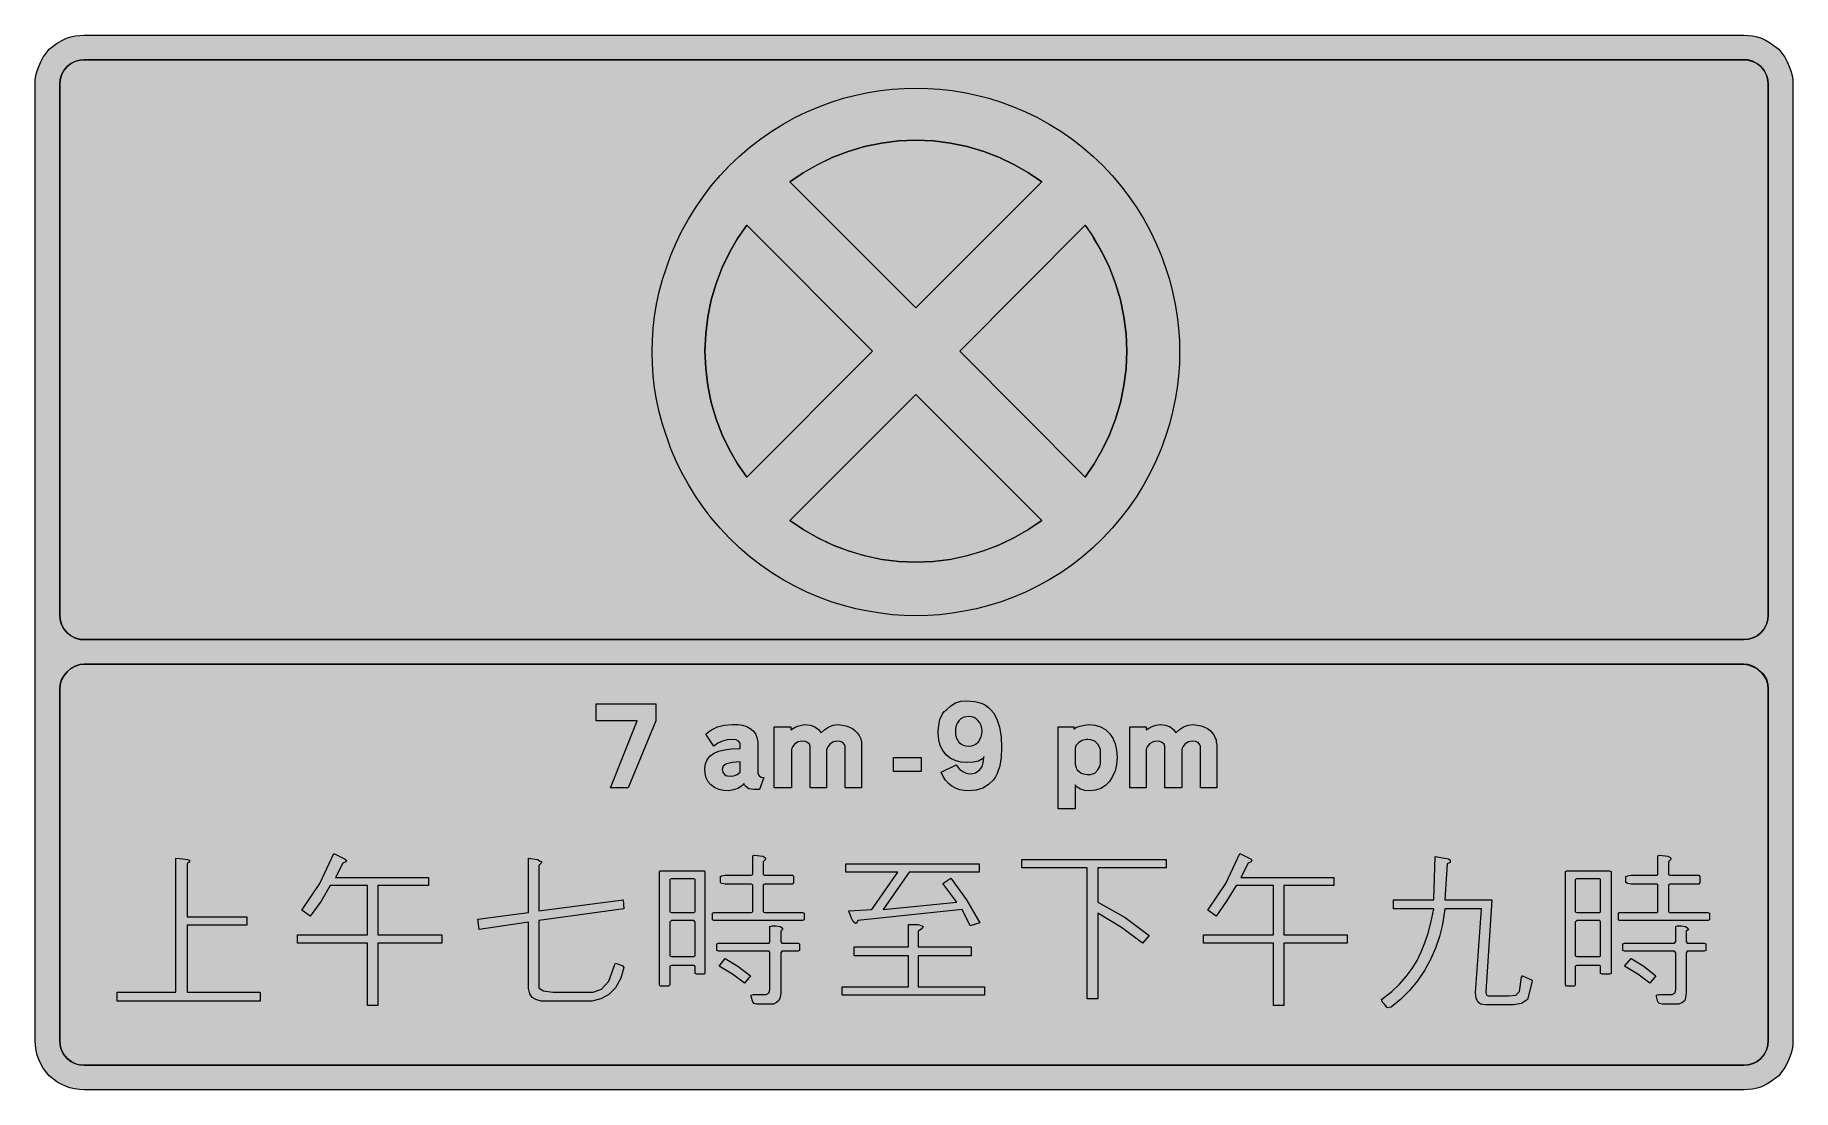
# Model space of a CAD drawing. Header units: metres. Extents: x 72 to 497, y 9 to 263.
import ezdxf

# ---------------------------------------------------------------- set-up
doc = ezdxf.new("R2010")
doc.units = ezdxf.units.M
for name, color, linetype, true_color in [('FILL_BLACK_000000', 7, 'Continuous', 0x000000), ('FILL_PINK_E1E1E1', 7, 'Continuous', 0xe1e1e1), ('FILL_WHITE_FFFFFF', 7, 'Continuous', 0xffffff), ('FILL_YELLOW_FFFF00', 7, 'Continuous', 0xffff00), ('STROKE_BLACK_000000', 7, 'Continuous', 0x000000)]:
    doc.layers.add(name, color=color, linetype=linetype, true_color=true_color)

msp = doc.modelspace()

# ---------------------------------------------------------------- hatches: boundary and pattern name
at = {"layer": 'FILL_BLACK_000000', "true_color": 0x000000}
h = msp.add_hatch(color=7, dxfattribs=at)
h.dxf.hatch_style = 1
h.paths.add_polyline_path([(488.34, 262.96), (489.42, 262.62), (490.57, 262.05), (491.62, 261.41), (493.56, 259.92), (495.02, 257.99), (495.61, 256.93), (496.08, 255.78), (496.52, 254.7), (496.8, 253.62), (496.94, 252.54), (496.98, 251.46), (496.98, 20.52), (496.94, 19.44), (496.8, 18.36), (496.52, 17.28), (496.08, 16.2), (495.61, 15.05), (495.02, 14), (493.56, 12.06), (491.62, 10.58), (490.57, 9.93), (489.42, 9.36), (488.34, 9.02), (487.26, 8.8), (485.1, 8.64), (84.24, 8.64), (83.04, 8.7), (81.88, 8.87), (80.76, 9.15), (79.67, 9.54), (78.63, 10.03), (77.63, 10.61), (75.78, 12.06), (74.33, 13.91), (73.75, 14.91), (73.26, 15.95), (72.87, 17.04), (72.59, 18.16), (72.42, 19.32), (72.36, 20.52), (72.36, 251.46), (72.4, 252.54), (72.54, 253.62), (72.82, 254.7), (73.26, 255.78), (73.73, 256.93), (74.32, 257.99), (75.78, 259.92), (77.71, 261.41), (78.77, 262.05), (79.92, 262.62), (81, 262.96), (82.08, 263.18), (84.24, 263.34), (485.1, 263.34), (487.26, 263.18), (488.34, 262.96)])
h.paths.add_polyline_path([(82.03, 257), (81, 256.49), (80.1, 255.78), (79.29, 254.78), (78.73, 253.69), (78.4, 252.57), (78.3, 251.46), (78.3, 123.3), (78.4, 122.19), (78.73, 121.07), (79.29, 119.98), (80.1, 118.98), (81.02, 118.28), (82.08, 117.72), (83.16, 117.4), (84.24, 117.36), (485.1, 117.36), (486.28, 117.46), (487.37, 117.76), (488.37, 118.27), (489.24, 118.98), (490.05, 119.96), (490.61, 121.01), (490.94, 122.12), (491.04, 123.3), (491.04, 251.46), (490.94, 252.57), (490.61, 253.69), (490.05, 254.78), (489.24, 255.78), (488.32, 256.48), (487.26, 257.04), (486.18, 257.36), (485.1, 257.4), (84.24, 257.4), (83.14, 257.3), (82.03, 257)], flags=16)
h.paths.add_polyline_path([(83.14, 111.32), (82.03, 110.99), (81, 110.43), (80.1, 109.62), (79.29, 108.64), (78.73, 107.62), (78.4, 106.56), (78.3, 105.48), (78.3, 20.52), (78.4, 19.34), (78.73, 18.22), (79.29, 17.18), (80.1, 16.2), (80.97, 15.49), (81.97, 14.99), (83.06, 14.68), (84.24, 14.58), (485.1, 14.58), (486.28, 14.68), (487.37, 14.99), (488.37, 15.49), (489.24, 16.2), (490.05, 17.18), (490.61, 18.22), (490.94, 19.34), (491.04, 20.52), (491.04, 105.48), (490.94, 106.56), (490.61, 107.62), (490.05, 108.64), (489.24, 109.62), (488.34, 110.43), (487.3, 110.99), (486.2, 111.32), (485.1, 111.42), (84.24, 111.42), (83.14, 111.32)], flags=16)
h = msp.add_hatch(color=7, dxfattribs=at)
h.dxf.hatch_style = 1
h.paths.add_polyline_path([(347.15, 172.35), (346.39, 169.38), (345.46, 166.41), (344.34, 163.44), (343.11, 160.5), (341.72, 157.61), (340.17, 154.79), (338.47, 152.03), (336.62, 149.35), (334.65, 146.76), (332.53, 144.25), (330.3, 141.84), (327.89, 139.55), (325.38, 137.39), (322.79, 135.38), (320.11, 133.52), (317.35, 131.8), (314.53, 130.25), (311.64, 128.85), (308.7, 127.62), (305.73, 126.5), (302.76, 125.57), (299.79, 124.81), (296.82, 124.2), (293.85, 123.73), (290.9, 123.39), (287.99, 123.19), (285.12, 123.12), (282.28, 123.19), (279.43, 123.39), (276.54, 123.73), (273.6, 124.2), (270.63, 124.81), (267.66, 125.57), (264.69, 126.5), (261.72, 127.62), (258.78, 128.85), (255.89, 130.25), (253.07, 131.8), (250.31, 133.52), (247.63, 135.38), (245.04, 137.39), (242.53, 139.55), (240.12, 141.84), (237.83, 144.25), (235.7, 146.76), (233.71, 149.35), (231.86, 152.03), (230.16, 154.79), (228.6, 157.61), (227.18, 160.5), (225.9, 163.44), (223.92, 169.38), (223.12, 172.35), (222.48, 175.32), (222.01, 178.18), (221.67, 181.08), (221.47, 183.98), (221.4, 186.84), (221.47, 189.68), (221.67, 192.53), (222.01, 195.42), (222.48, 198.36), (223.12, 201.33), (223.92, 204.3), (225.9, 210.24), (227.18, 213.18), (228.6, 216.07), (230.16, 218.89), (231.86, 221.65), (233.71, 224.33), (235.7, 226.92), (237.83, 229.43), (240.12, 231.84), (242.53, 234.13), (245.04, 236.29), (247.63, 238.3), (250.31, 240.17), (253.07, 241.88), (255.89, 243.43), (258.78, 244.83), (261.72, 246.06), (264.69, 247.18), (267.66, 248.11), (270.63, 248.87), (273.6, 249.48), (276.54, 249.95), (279.43, 250.29), (282.28, 250.49), (285.12, 250.56), (287.99, 250.49), (290.9, 250.29), (293.85, 249.95), (296.82, 249.48), (299.79, 248.87), (302.76, 248.11), (305.73, 247.18), (308.7, 246.06), (311.64, 244.83), (314.53, 243.43), (317.35, 241.88), (320.11, 240.17), (322.79, 238.3), (325.38, 236.29), (327.89, 234.13), (330.3, 231.84), (332.53, 229.43), (334.65, 226.92), (336.62, 224.33), (338.47, 221.65), (340.17, 218.89), (341.72, 216.07), (343.11, 213.18), (344.34, 210.24), (345.46, 207.27), (346.39, 204.3), (347.15, 201.33), (347.76, 198.36), (348.23, 195.42), (348.57, 192.53), (348.77, 189.68), (348.84, 186.84), (348.77, 183.98), (348.57, 181.08), (348.23, 178.18), (347.76, 175.32), (347.15, 172.35)])
h.paths.add_polyline_path([(269.1, 138.69), (273, 137.56), (276.98, 136.74), (281.02, 136.25), (285.12, 136.08), (289.22, 136.25), (293.27, 136.74), (297.24, 137.56), (301.14, 138.69), (304.93, 140.12), (308.61, 141.85), (312.15, 143.87), (315.54, 146.16), (285.12, 176.58), (254.7, 146.16), (258.09, 143.87), (261.63, 141.85), (265.31, 140.12), (269.1, 138.69)], flags=16)
h.paths.add_polyline_path([(330.14, 163.22), (331.88, 166.83), (333.36, 170.64), (334.54, 174.62), (335.39, 178.7), (335.89, 182.84), (336.06, 187.02), (335.89, 191.2), (335.39, 195.35), (334.54, 199.42), (333.36, 203.4), (331.88, 207.23), (330.12, 210.78), (329.2, 212.56), (328.14, 214.2), (327.76, 215.01), (327.24, 215.82), (326.9, 216.2), (326.7, 216.72), (326.45, 216.83), (326.34, 217.08), (326.16, 217.26), (325.98, 217.44), (295.74, 187.02), (325.98, 156.6), (328.17, 159.81), (330.14, 163.22)], flags=16)
h.paths.add_polyline_path([(242.07, 214.23), (240.1, 210.83), (238.36, 207.21), (236.88, 203.4), (235.7, 199.42), (234.86, 195.35), (234.35, 191.2), (234.18, 187.02), (234.35, 182.84), (234.86, 178.7), (235.7, 174.62), (236.88, 170.64), (238.36, 166.83), (240.1, 163.22), (242.07, 159.81), (244.26, 156.6), (274.68, 187.02), (244.26, 217.44), (242.07, 214.23)], flags=16)
h.paths.add_polyline_path([(312.33, 230.07), (308.93, 232.04), (305.31, 233.78), (301.5, 235.26), (297.55, 236.44), (293.51, 237.29), (289.38, 237.79), (285.12, 237.96), (280.94, 237.79), (276.8, 237.29), (272.72, 236.44), (268.74, 235.26), (264.93, 233.78), (261.32, 232.04), (257.91, 230.07), (254.7, 227.88), (285.12, 197.46), (315.54, 227.88), (312.33, 230.07)], flags=16)
h = msp.add_hatch(color=7, dxfattribs=at)
h.dxf.hatch_style = 1
h.paths.add_polyline_path([(290.63, 96.66), (290.88, 98.1), (291.56, 99.41), (291.99, 99.97), (292.5, 100.44), (293.54, 101.39), (294.73, 102.06), (296.02, 102.47), (297.36, 102.6), (299.39, 102.43), (300.3, 102.21), (301.14, 101.9), (301.92, 101.5), (302.63, 101.01), (303.27, 100.41), (303.84, 99.72), (304.68, 98.17), (305.3, 96.23), (305.69, 93.92), (305.82, 91.26), (305.71, 88.94), (305.37, 86.85), (304.76, 85.03), (304.34, 84.24), (303.84, 83.52), (302.66, 82.34), (301.28, 81.5), (299.69, 80.99), (297.9, 80.82), (296.78, 80.9), (295.72, 81.12), (294.73, 81.48), (293.83, 81.99), (293.02, 82.63), (292.31, 83.4), (291.71, 84.3), (291.24, 85.32), (294.84, 87.12), (295.58, 86.18), (295.98, 85.8), (296.46, 85.5), (297.27, 85.1), (298.08, 84.96), (298.85, 85.03), (299.54, 85.23), (300.13, 85.57), (300.6, 86.04), (301.03, 86.6), (301.32, 87.3), (301.48, 88.13), (301.5, 89.1), (301.43, 88.83), (301.21, 88.56), (300.24, 88.02), (299.03, 87.77), (297.54, 87.66), (296, 87.78), (294.62, 88.15), (293.42, 88.74), (292.41, 89.55), (291.6, 90.56), (291.01, 91.76), (290.64, 93.14), (290.52, 94.68), (290.52, 95.22), (290.63, 96.66)])
h.paths.add_polyline_path([(294.89, 93.75), (295.16, 93.13), (295.54, 92.61), (296, 92.19), (296.56, 91.88), (297.19, 91.69), (297.9, 91.62), (298.54, 91.69), (299.14, 91.89), (299.7, 92.23), (300.24, 92.7), (300.89, 93.89), (301.08, 94.55), (301.14, 95.22), (301.07, 95.94), (300.89, 96.62), (300.59, 97.23), (300.2, 97.76), (299.72, 98.2), (299.17, 98.54), (298.56, 98.75), (297.9, 98.82), (297.19, 98.75), (296.56, 98.54), (296, 98.2), (295.54, 97.76), (295.16, 97.23), (294.89, 96.62), (294.72, 95.94), (294.66, 95.22), (294.72, 94.45), (294.89, 93.75)], flags=16)
h = msp.add_hatch(color=7, dxfattribs=at)
h.dxf.hatch_style = 1
h.paths.add_polyline_path([(207.9, 97.74), (207.9, 101.88), (222.3, 101.88), (222.3, 97.74), (215.64, 81.54), (211.32, 81.54), (217.8, 97.74), (207.9, 97.74)])
h = msp.add_hatch(color=7, dxfattribs=at)
h.dxf.hatch_style = 1
h.paths.add_polyline_path([(242.64, 92.34), (242.28, 92.88), (241.7, 93.13), (240.84, 93.24), (239.55, 93.14), (238.39, 92.84), (237.32, 92.33), (236.34, 91.62), (234.36, 94.5), (235.04, 95.11), (235.73, 95.6), (237.24, 96.3), (238.84, 96.7), (240.84, 96.84), (242.12, 96.83), (243.26, 96.67), (244.26, 96.37), (245.12, 95.92), (245.81, 95.32), (246.36, 94.59), (246.74, 93.71), (246.96, 92.7), (246.96, 85.14), (247.07, 84.71), (247.32, 84.42), (247.73, 84.17), (248.4, 84.06), (247.32, 81.18), (245.93, 81.14), (244.8, 81.36), (244.04, 81.92), (243.74, 82.25), (243.54, 82.62), (243.34, 82.29), (243.03, 81.98), (242.15, 81.45), (241.06, 81.05), (239.94, 80.82), (238.66, 80.92), (237.51, 81.2), (236.5, 81.66), (235.62, 82.26), (234.94, 83.03), (234.5, 83.97), (234.25, 85.04), (234.18, 86.22), (234.31, 87.36), (234.69, 88.35), (235.34, 89.18), (236.25, 89.87), (237.43, 90.4), (238.89, 90.78), (240.62, 91), (242.64, 91.08), (242.64, 91.62), (242.64, 92.34)])
h.paths.add_polyline_path([(239.4, 87.35), (238.93, 87.08), (238.59, 86.78), (238.39, 86.43), (238.32, 86.04), (238.46, 85.34), (238.86, 84.78), (239.19, 84.57), (239.63, 84.47), (240.66, 84.42), (241.36, 84.53), (241.92, 84.78), (242.64, 85.32), (242.64, 87.84), (240.75, 87.71), (239.4, 87.35)], flags=16)
h = msp.add_hatch(color=7, dxfattribs=at)
h.dxf.hatch_style = 1
h.paths.add_polyline_path([(255.85, 92.21), (255.28, 91.51), (255.12, 91.12), (255.06, 90.72), (255.06, 81.54), (250.92, 81.54), (250.92, 96.3), (254.88, 96.3), (254.88, 95.58), (255.69, 96.1), (256.5, 96.48), (257.47, 96.73), (258.3, 96.84), (259.65, 96.71), (260.75, 96.32), (261.62, 95.7), (262.26, 94.86), (263.11, 95.7), (264.06, 96.32), (265.15, 96.71), (266.4, 96.84), (268.26, 96.53), (269.06, 96.25), (269.78, 95.87), (270.41, 95.4), (270.96, 94.84), (271.42, 94.18), (271.8, 93.42), (271.82, 93.15), (271.98, 92.88), (271.98, 92.77), (271.98, 92.7), (271.98, 92.59), (271.98, 92.52), (271.98, 92.16), (271.98, 81.54), (268.02, 81.54), (268.02, 91.62), (267.89, 92), (267.48, 92.52), (266.83, 92.77), (266.04, 92.88), (265.22, 92.69), (264.44, 92.21), (263.84, 91.51), (263.52, 90.72), (263.52, 81.54), (259.56, 81.54), (259.56, 91.62), (259.4, 92.12), (258.98, 92.52), (258.35, 92.78), (257.58, 92.88), (256.65, 92.69), (255.85, 92.21)])
h = msp.add_hatch(color=7, dxfattribs=at)
h.dxf.hatch_style = 1
h.paths.add_polyline_path([(333.24, 85.68), (332.66, 84.3), (331.87, 83.11), (330.91, 82.15), (329.77, 81.43), (328.48, 80.98), (327.06, 80.82), (325.94, 80.94), (324.88, 81.27), (324.05, 81.73), (323.78, 81.99), (323.64, 82.26), (323.64, 76.5), (319.5, 76.5), (319.5, 96.3), (323.28, 96.3), (323.28, 95.76), (323.73, 96.12), (324.72, 96.48), (325.87, 96.73), (326.88, 96.84), (328.4, 96.7), (329.74, 96.3), (330.9, 95.62), (331.92, 94.68), (332.73, 93.58), (333.29, 92.21), (333.62, 90.63), (333.72, 88.92), (333.6, 87.23), (333.24, 85.68)])
h.paths.add_polyline_path([(323.82, 86.4), (324.1, 85.93), (324.54, 85.5), (325, 85.16), (325.53, 84.94), (326.52, 84.78), (327.28, 84.82), (328.32, 85.14), (329.08, 85.88), (329.58, 86.76), (329.58, 86.94), (329.76, 87.3), (329.76, 90.72), (329.58, 91.26), (329.08, 92.14), (328.32, 92.88), (327.37, 93.19), (326.7, 93.24), (326.34, 93.24), (325.31, 92.98), (324.45, 92.5), (323.86, 91.85), (323.7, 91.48), (323.64, 91.08), (323.64, 87.3), (323.82, 86.4)], flags=16)
h = msp.add_hatch(color=7, dxfattribs=at)
h.dxf.hatch_style = 1
h.paths.add_polyline_path([(341.6, 92.21), (340.98, 91.51), (340.8, 91.12), (340.74, 90.72), (340.74, 81.54), (336.78, 81.54), (336.78, 96.3), (340.74, 96.3), (340.74, 95.58), (341.55, 96.1), (342.36, 96.48), (343.19, 96.73), (344.16, 96.84), (345.43, 96.71), (346.52, 96.32), (347.37, 95.7), (347.94, 94.86), (348.81, 95.7), (349.81, 96.32), (350.9, 96.71), (352.08, 96.84), (353.11, 96.73), (354.04, 96.53), (354.86, 96.25), (355.59, 95.87), (356.21, 95.4), (356.74, 94.84), (357.16, 94.18), (357.48, 93.42), (357.64, 93.15), (357.66, 92.88), (357.66, 92.77), (357.66, 92.7), (357.66, 92.59), (357.66, 92.52), (357.84, 92.16), (357.84, 81.54), (353.88, 81.54), (353.88, 91.62), (353.7, 91.98), (353.34, 92.52), (352.69, 92.77), (351.9, 92.88), (350.97, 92.69), (350.17, 92.21), (349.6, 91.51), (349.44, 91.12), (349.38, 90.72), (349.38, 81.54), (345.24, 81.54), (345.24, 91.62), (345.08, 92.12), (344.66, 92.52), (344.03, 92.78), (343.26, 92.88), (342.41, 92.69), (341.6, 92.21)])
h = msp.add_hatch(color=7, dxfattribs=at)
h.dxf.hatch_style = 1
h.paths.add_polyline_path([(286.38, 88.92), (286.38, 85.5), (279.72, 85.5), (279.72, 88.92), (286.38, 88.92)])
h = msp.add_hatch(color=7, dxfattribs=at)
h.dxf.hatch_style = 1
h.paths.add_polyline_path([(92.16, 32.22), (106.38, 32.22), (106.38, 64.62), (108, 64.44), (109.08, 64.26), (109.62, 64.08), (109.62, 63.72), (109.08, 63.18), (109.08, 50.4), (123.48, 50.4), (123.48, 48.42), (109.08, 48.42), (109.08, 32.22), (126.72, 32.22), (126.72, 30.06), (92.16, 30.06), (92.16, 32.22)])
h = msp.add_hatch(color=7, dxfattribs=at)
h.dxf.hatch_style = 1
h.paths.add_polyline_path([(155.16, 28.98), (152.64, 28.98), (152.64, 44.1), (135.72, 44.1), (135.72, 46.08), (152.64, 46.08), (152.64, 57.96), (143.64, 57.96), (141.48, 54.18), (138.78, 50.58), (136.8, 52.02), (141.12, 58.5), (144.54, 65.7), (145.98, 64.98), (147.06, 64.44), (147.6, 64.08), (147.42, 63.72), (146.7, 63.36), (144.9, 59.94), (167.4, 59.94), (167.4, 57.96), (155.16, 57.96), (155.16, 46.08), (170.64, 46.08), (170.64, 44.1), (155.16, 44.1), (155.16, 28.98)])
h = msp.add_hatch(color=7, dxfattribs=at)
h.dxf.hatch_style = 1
h.paths.add_polyline_path([(194.04, 33.3), (195.12, 32.58), (197.46, 32.22), (207.18, 32.22), (209.16, 32.94), (210.96, 34.92), (212.4, 38.88), (212.58, 39.24), (214.2, 38.7), (214.56, 38.16), (213.84, 35.64), (212.58, 33.3), (210.96, 31.68), (208.98, 30.6), (206.82, 30.06), (194.58, 30.06), (193.32, 30.42), (192.42, 30.96), (191.88, 31.86), (191.52, 33.12), (191.52, 49.14), (179.64, 47.34), (179.28, 49.86), (191.52, 51.48), (191.52, 64.62), (193.68, 64.26), (194.4, 63.9), (194.76, 63.72), (194.58, 63.36), (194.04, 62.82), (194.04, 51.84), (214.38, 54.54), (214.56, 52.38), (194.04, 49.5), (194.04, 33.3)])
h = msp.add_hatch(color=7, dxfattribs=at)
h.dxf.hatch_style = 1
h.paths.add_polyline_path([(257.76, 51.48), (258.12, 51.3), (258.12, 49.68), (257.76, 49.5), (236.34, 49.5), (235.98, 49.68), (235.98, 51.3), (236.34, 51.48), (245.34, 51.48), (245.7, 51.66), (245.7, 58.14), (245.34, 58.32), (239.04, 58.32), (238.14, 58.5), (237.96, 58.68), (237.96, 60.12), (238.14, 60.3), (239.04, 60.48), (245.34, 60.48), (245.7, 60.66), (245.7, 65.16), (246.06, 65.34), (248.12, 65.05), (248.56, 64.86), (248.8, 64.59), (248.71, 64.22), (248.22, 63.72), (248.22, 60.66), (248.58, 60.48), (255.42, 60.48), (255.6, 60.12), (255.6, 58.68), (255.42, 58.32), (248.58, 58.32), (248.22, 58.14), (248.22, 51.66), (248.58, 51.48), (257.76, 51.48)])
h = msp.add_hatch(color=7, dxfattribs=at)
h.dxf.hatch_style = 1
h.paths.add_polyline_path([(329.04, 30.6), (326.52, 30.6), (326.52, 62.28), (310.68, 62.28), (310.68, 64.26), (345.6, 64.26), (345.6, 62.28), (329.04, 62.28), (329.04, 54), (335.7, 50.22), (341.46, 45.9), (339.84, 44.1), (334.8, 47.88), (329.04, 51.3), (329.04, 30.6)])
h = msp.add_hatch(color=7, dxfattribs=at)
h.dxf.hatch_style = 1
h.paths.add_polyline_path([(374.04, 28.98), (371.52, 28.98), (371.52, 44.1), (354.6, 44.1), (354.6, 46.08), (371.52, 46.08), (371.52, 57.96), (362.52, 57.96), (360.18, 54.18), (357.66, 50.58), (355.68, 52.02), (360, 58.5), (363.42, 65.7), (365.94, 64.44), (366.3, 64.08), (366.12, 63.72), (365.4, 63.36), (363.6, 59.94), (386.1, 59.94), (386.1, 57.96), (374.04, 57.96), (374.04, 46.08), (389.34, 46.08), (389.34, 44.1), (374.04, 44.1), (374.04, 28.98)])
h = msp.add_hatch(color=7, dxfattribs=at)
h.dxf.hatch_style = 1
h.paths.add_polyline_path([(421.56, 29.34), (420.84, 29.88), (420.48, 30.78), (420.3, 32.04), (421.74, 52.38), (412.92, 52.38), (412.38, 48.6), (411.62, 45.71), (410.63, 42.87), (409.41, 40.12), (407.97, 37.48), (406.3, 34.98), (404.41, 32.66), (402.29, 30.53), (399.96, 28.62), (399.06, 28.44), (398.16, 29.52), (397.8, 29.88), (397.62, 30.42), (400.14, 32.4), (401.99, 34.18), (403.6, 36.01), (404.99, 37.91), (406.19, 39.9), (407.21, 41.99), (408.09, 44.18), (408.85, 46.5), (409.5, 48.96), (410.22, 52.38), (400.5, 52.38), (400.5, 54.54), (410.22, 54.54), (410.58, 64.98), (412.92, 64.62), (413.82, 64.44), (414.18, 64.08), (414.18, 63.54), (413.46, 63.18), (412.92, 54.54), (424.26, 54.54), (422.82, 32.22), (423, 31.5), (423.36, 31.32), (428.4, 31.32), (430.02, 31.5), (430.92, 32.4), (431.46, 35.82), (431.64, 36.18), (433.98, 35.1), (433.98, 34.92), (432.9, 30.42), (431.46, 29.52), (429.48, 29.16), (422.64, 29.16), (421.56, 29.34)])
h = msp.add_hatch(color=7, dxfattribs=at)
h.dxf.hatch_style = 1
h.paths.add_polyline_path([(476.46, 51.48), (476.82, 51.3), (476.82, 49.68), (476.46, 49.5), (455.04, 49.5), (454.86, 49.68), (454.86, 51.3), (455.04, 51.48), (464.22, 51.48), (464.4, 51.66), (464.4, 58.14), (464.22, 58.32), (457.92, 58.32), (457.02, 58.5), (456.66, 58.68), (456.66, 60.12), (457.02, 60.3), (457.92, 60.48), (464.22, 60.48), (464.4, 60.66), (464.4, 65.16), (464.76, 65.34), (466.81, 65.05), (467.26, 64.86), (467.5, 64.59), (467.41, 64.22), (466.92, 63.72), (466.92, 60.66), (467.28, 60.48), (474.3, 60.48), (474.48, 60.12), (474.48, 58.68), (474.3, 58.32), (467.28, 58.32), (466.92, 58.14), (466.92, 51.66), (467.28, 51.48), (476.46, 51.48)])
h = msp.add_hatch(color=7, dxfattribs=at)
h.dxf.hatch_style = 1
h.paths.add_polyline_path([(225.72, 38.52), (225.72, 34.02), (225.36, 33.66), (223.38, 33.66), (223.2, 34.02), (223.2, 61.38), (223.38, 61.56), (234, 61.56), (234.18, 61.38), (234.18, 36.72), (234, 36.54), (232.2, 36.54), (231.84, 36.72), (231.84, 38.52), (231.48, 38.7), (226.08, 38.7), (225.72, 38.52)])
h.paths.add_polyline_path([(231.48, 49.5), (226.08, 49.5), (225.72, 49.14), (225.72, 41.04), (226.08, 40.86), (231.48, 40.86), (231.84, 41.04), (231.84, 49.14), (231.48, 49.5)], flags=16)
h.paths.add_polyline_path([(231.84, 59.4), (231.48, 59.58), (226.08, 59.58), (225.72, 59.4), (225.72, 51.66), (226.08, 51.48), (231.48, 51.48), (231.84, 51.66), (231.84, 59.4)], flags=16)
h = msp.add_hatch(color=7, dxfattribs=at)
h.dxf.hatch_style = 1
h.paths.add_polyline_path([(293.58, 59.76), (297.36, 54.54), (300.6, 48.96), (298.26, 48.24), (296.28, 52.2), (271.08, 49.5), (270.9, 48.96), (270.54, 48.78), (270, 49.32), (269.46, 50.22), (268.92, 51.84), (274.5, 52.2), (280.8, 61.2), (268.2, 61.2), (268.2, 63.18), (300.42, 63.18), (300.42, 61.2), (283.5, 61.2), (277.2, 52.2), (295.02, 54), (291.6, 58.5), (293.58, 59.76)])
h = msp.add_hatch(color=7, dxfattribs=at)
h.dxf.hatch_style = 1
h.paths.add_polyline_path([(444.42, 34.02), (444.24, 33.66), (442.26, 33.66), (442.08, 34.02), (442.08, 61.38), (442.26, 61.56), (452.7, 61.56), (453.06, 61.38), (453.06, 36.72), (452.7, 36.54), (450.9, 36.54), (450.54, 36.72), (450.54, 38.52), (450.36, 38.7), (444.78, 38.7), (444.42, 38.52), (444.42, 34.02)])
h.paths.add_polyline_path([(444.78, 40.86), (450.36, 40.86), (450.54, 41.04), (450.54, 49.14), (450.36, 49.5), (444.78, 49.5), (444.42, 49.14), (444.42, 41.04), (444.78, 40.86)], flags=16)
h.paths.add_polyline_path([(444.78, 59.58), (444.42, 59.4), (444.42, 51.66), (444.78, 51.48), (450.36, 51.48), (450.54, 51.66), (450.54, 59.4), (450.36, 59.58), (444.78, 59.58)], flags=16)
h = msp.add_hatch(color=7, dxfattribs=at)
h.dxf.hatch_style = 1
h.paths.add_polyline_path([(252.54, 41.76), (252.54, 32.04), (252.36, 30.96), (252, 30.24), (251.46, 29.7), (250.74, 29.34), (246.6, 29.34), (246.06, 29.52), (245.7, 29.88), (245.34, 31.14), (245.34, 31.5), (245.88, 31.68), (248.94, 31.68), (249.66, 32.04), (249.84, 32.94), (249.84, 41.76), (249.66, 42.12), (237.42, 42.12), (237.06, 42.3), (237.06, 43.92), (237.42, 44.1), (249.66, 44.1), (249.84, 44.46), (249.84, 48.06), (250.38, 48.24), (251.28, 48.24), (252.36, 48.06), (252.9, 47.7), (252.9, 47.34), (252.54, 46.98), (252.54, 44.46), (252.72, 44.1), (256.68, 44.1), (257.04, 43.92), (257.04, 42.3), (256.68, 42.12), (252.72, 42.12), (252.54, 41.76)])
h = msp.add_hatch(color=7, dxfattribs=at)
h.dxf.hatch_style = 1
h.paths.add_polyline_path([(285.66, 33.48), (301.68, 33.48), (301.68, 31.5), (267.3, 31.5), (267.3, 33.48), (283.32, 33.48), (283.32, 41.04), (270.18, 41.04), (270.18, 43.2), (283.32, 43.2), (283.32, 48.6), (285.66, 48.6), (286.56, 48.24), (286.92, 48.06), (286.56, 47.52), (285.66, 46.98), (285.66, 43.2), (298.44, 43.2), (298.44, 41.04), (285.66, 41.04), (285.66, 33.48)])
h = msp.add_hatch(color=7, dxfattribs=at)
h.dxf.hatch_style = 1
h.paths.add_polyline_path([(468.72, 41.76), (468.36, 42.12), (456.3, 42.12), (455.94, 42.3), (455.94, 43.92), (456.3, 44.1), (468.36, 44.1), (468.72, 44.46), (468.72, 48.06), (469.08, 48.24), (469.98, 48.24), (471.06, 48.06), (471.6, 47.7), (471.78, 47.34), (471.24, 46.98), (471.24, 44.46), (471.42, 44.1), (475.56, 44.1), (475.92, 43.92), (475.92, 42.3), (475.56, 42.12), (471.42, 42.12), (471.24, 41.76), (471.24, 32.04), (471.06, 30.96), (470.88, 30.24), (470.34, 29.7), (469.44, 29.34), (465.48, 29.34), (464.76, 29.52), (464.4, 29.88), (464.04, 31.14), (464.04, 31.5), (464.58, 31.68), (467.82, 31.68), (468.54, 32.04), (468.72, 32.94), (468.72, 41.76)])
h = msp.add_hatch(color=7, dxfattribs=at)
h.dxf.hatch_style = 1
h.paths.add_polyline_path([(240.84, 36.54), (237.6, 38.52), (239.04, 40.32), (242.1, 38.52), (245.16, 36.18), (243.72, 34.38), (240.84, 36.54)])
h = msp.add_hatch(color=7, dxfattribs=at)
h.dxf.hatch_style = 1
h.paths.add_polyline_path([(456.3, 38.52), (457.92, 40.32), (460.98, 38.52), (463.86, 36.18), (462.42, 34.38), (459.54, 36.54), (456.3, 38.52)])
at = {"layer": 'FILL_PINK_E1E1E1', "true_color": 0xe1e1e1}
h = msp.add_hatch(color=7, dxfattribs=at)
h.dxf.hatch_style = 1
h.paths.add_polyline_path([(285.12, 197.46), (254.7, 227.88), (257.91, 230.07), (261.31, 232.04), (264.93, 233.78), (268.74, 235.26), (272.72, 236.44), (276.8, 237.29), (280.94, 237.79), (285.12, 237.96), (289.38, 237.79), (293.51, 237.29), (297.55, 236.44), (301.5, 235.26), (305.31, 233.78), (308.92, 232.04), (312.33, 230.07), (315.54, 227.88), (285.12, 197.46)])
h = msp.add_hatch(color=7, dxfattribs=at)
h.dxf.hatch_style = 1
h.paths.add_polyline_path([(242.07, 159.81), (240.1, 163.22), (238.36, 166.83), (236.88, 170.64), (235.7, 174.62), (234.86, 178.7), (234.35, 182.84), (234.18, 187.02), (234.35, 191.2), (234.86, 195.35), (235.7, 199.42), (236.88, 203.4), (238.36, 207.21), (240.1, 210.83), (242.07, 214.23), (244.26, 217.44), (274.68, 187.02), (244.26, 156.6), (242.07, 159.81)])
h = msp.add_hatch(color=7, dxfattribs=at)
h.dxf.hatch_style = 1
h.paths.add_polyline_path([(328.17, 214.23), (330.14, 210.83), (331.88, 207.21), (333.36, 203.4), (334.54, 199.42), (335.38, 195.35), (335.89, 191.2), (336.06, 187.02), (335.89, 182.84), (335.38, 178.7), (334.54, 174.62), (333.36, 170.64), (331.88, 166.83), (330.14, 163.22), (328.17, 159.81), (325.98, 156.6), (295.74, 187.02), (325.98, 217.44), (328.17, 214.23)])
h = msp.add_hatch(color=7, dxfattribs=at)
h.dxf.hatch_style = 1
h.paths.add_polyline_path([(312.33, 143.97), (308.92, 142), (305.31, 140.26), (301.5, 138.78), (297.55, 137.6), (293.51, 136.75), (289.38, 136.25), (285.12, 136.08), (280.94, 136.25), (276.8, 136.75), (272.72, 137.6), (268.74, 138.78), (264.93, 140.26), (261.31, 142), (257.91, 143.97), (254.7, 146.16), (285.12, 176.58), (315.54, 146.16), (312.33, 143.97)])
at = {"layer": 'FILL_WHITE_FFFFFF', "true_color": 0xffffff}
h = msp.add_hatch(color=7, dxfattribs=at)
h.dxf.hatch_style = 1
h.paths.add_polyline_path([(485.1, 111.42), (486.18, 111.28), (487.26, 110.88), (488.32, 110.39), (489.24, 109.62), (489.72, 109.18), (490.09, 108.7), (490.68, 107.64), (490.93, 106.56), (491.04, 105.48), (491.04, 20.52), (490.94, 19.41), (490.61, 18.29), (490.05, 17.2), (489.24, 16.2), (488.34, 15.49), (487.3, 14.99), (486.2, 14.68), (485.1, 14.58), (84.24, 14.58), (83.16, 14.63), (82.08, 14.94), (81.02, 15.5), (80.1, 16.2), (79.24, 17.28), (78.66, 18.36), (78.41, 19.44), (78.3, 20.52), (78.3, 105.48), (78.4, 106.56), (78.73, 107.62), (79.29, 108.64), (80.1, 109.62), (81, 110.43), (82.03, 110.99), (83.14, 111.32), (84.24, 111.42), (485.1, 111.42)])
at = {"layer": 'FILL_YELLOW_FFFF00', "true_color": 0xffff00}
h = msp.add_hatch(color=7, dxfattribs=at)
h.dxf.hatch_style = 1
h.paths.add_polyline_path([(83.06, 117.46), (81.97, 117.77), (80.97, 118.27), (80.1, 118.98), (79.29, 119.96), (78.73, 121.01), (78.4, 122.12), (78.3, 123.3), (78.3, 251.46), (78.4, 252.64), (78.73, 253.76), (79.29, 254.8), (80.1, 255.78), (80.97, 256.49), (81.97, 257), (83.06, 257.3), (84.24, 257.4), (485.1, 257.4), (486.2, 257.3), (487.3, 257), (488.34, 256.49), (489.24, 255.78), (490.05, 254.78), (490.61, 253.69), (490.94, 252.57), (491.04, 251.46), (491.04, 123.3), (490.94, 122.19), (490.61, 121.07), (490.05, 119.98), (489.24, 118.98), (488.34, 118.27), (487.3, 117.77), (486.2, 117.46), (485.1, 117.36), (84.24, 117.36), (83.06, 117.46)])

# ---------------------------------------------------------------- linework, layer by layer
at = {"layer": 'FILL_BLACK_000000', "lineweight": 0, "true_color": 0x000000}
for points in [[(488.34, 262.96), (489.42, 262.62), (490.57, 262.05), (491.62, 261.41), (493.56, 259.92), (495.02, 257.99), (495.61, 256.93), (496.08, 255.78), (496.52, 254.7), (496.8, 253.62), (496.94, 252.54), (496.98, 251.46), (496.98, 20.52), (496.94, 19.44), (496.8, 18.36), (496.52, 17.28), (496.08, 16.2), (495.61, 15.05), (495.02, 14), (493.56, 12.06), (491.62, 10.58), (490.57, 9.93), (489.42, 9.36), (488.34, 9.02), (487.26, 8.8), (485.1, 8.64), (84.24, 8.64), (83.04, 8.7), (81.88, 8.87), (80.76, 9.15), (79.67, 9.54), (78.63, 10.03), (77.63, 10.61), (75.78, 12.06), (74.33, 13.91), (73.75, 14.91), (73.26, 15.95), (72.87, 17.04), (72.59, 18.16), (72.42, 19.32), (72.36, 20.52), (72.36, 251.46), (72.4, 252.54), (72.54, 253.62), (72.82, 254.7), (73.26, 255.78), (73.73, 256.93), (74.32, 257.99), (75.78, 259.92), (77.71, 261.41), (78.77, 262.05), (79.92, 262.62), (81, 262.96), (82.08, 263.18), (84.24, 263.34), (485.1, 263.34), (487.26, 263.18)], [(82.03, 257), (81, 256.49), (80.1, 255.78), (79.29, 254.78), (78.73, 253.69), (78.4, 252.57), (78.3, 251.46), (78.3, 123.3), (78.4, 122.19), (78.73, 121.07), (79.29, 119.98), (80.1, 118.98), (81.02, 118.28), (82.08, 117.72), (83.16, 117.4), (84.24, 117.36), (485.1, 117.36), (486.28, 117.46), (487.37, 117.76), (488.37, 118.27), (489.24, 118.98), (490.05, 119.96), (490.61, 121.01), (490.94, 122.12), (491.04, 123.3), (491.04, 251.46), (490.94, 252.57), (490.61, 253.69), (490.05, 254.78), (489.24, 255.78), (488.32, 256.48), (487.26, 257.04), (486.18, 257.36), (485.1, 257.4), (84.24, 257.4), (83.14, 257.3)], [(347.15, 172.35), (346.39, 169.38), (345.46, 166.41), (344.34, 163.44), (343.11, 160.5), (341.72, 157.61), (340.17, 154.79), (338.47, 152.03), (336.62, 149.35), (334.65, 146.76), (332.53, 144.25), (330.3, 141.84), (327.89, 139.55), (325.38, 137.39), (322.79, 135.38), (320.11, 133.52), (317.35, 131.8), (314.53, 130.25), (311.64, 128.85), (308.7, 127.62), (305.73, 126.5), (302.76, 125.57), (299.79, 124.81), (296.82, 124.2), (293.85, 123.73), (290.9, 123.39), (287.99, 123.19), (285.12, 123.12), (282.28, 123.19), (279.43, 123.39), (276.54, 123.73), (273.6, 124.2), (270.63, 124.81), (267.66, 125.57), (264.69, 126.5), (261.72, 127.62), (258.78, 128.85), (255.89, 130.25), (253.07, 131.8), (250.31, 133.52), (247.63, 135.38), (245.04, 137.39), (242.53, 139.55), (240.12, 141.84), (237.83, 144.25), (235.7, 146.76), (233.71, 149.35), (231.86, 152.03), (230.16, 154.79), (228.6, 157.61), (227.18, 160.5), (225.9, 163.44), (223.92, 169.38), (223.12, 172.35), (222.48, 175.32), (222.01, 178.18), (221.67, 181.08), (221.47, 183.98), (221.4, 186.84), (221.47, 189.68), (221.67, 192.53), (222.01, 195.42), (222.48, 198.36), (223.12, 201.33), (223.92, 204.3), (225.9, 210.24), (227.18, 213.18), (228.6, 216.07), (230.16, 218.89), (231.86, 221.65), (233.71, 224.33), (235.7, 226.92), (237.83, 229.43), (240.12, 231.84), (242.53, 234.13), (245.04, 236.29), (247.63, 238.3), (250.31, 240.17), (253.07, 241.88), (255.89, 243.43), (258.78, 244.83), (261.72, 246.06), (264.69, 247.18), (267.66, 248.11), (270.63, 248.87), (273.6, 249.48), (276.54, 249.95), (279.43, 250.29), (282.28, 250.49), (285.12, 250.56), (287.99, 250.49), (290.9, 250.29), (293.85, 249.95), (296.82, 249.48), (299.79, 248.87), (302.76, 248.11), (305.73, 247.18), (308.7, 246.06), (311.64, 244.83), (314.53, 243.43), (317.35, 241.88), (320.11, 240.17), (322.79, 238.3), (325.38, 236.29), (327.89, 234.13), (330.3, 231.84), (332.53, 229.43), (334.65, 226.92), (336.62, 224.33), (338.47, 221.65), (340.17, 218.89), (341.72, 216.07), (343.11, 213.18), (344.34, 210.24), (345.46, 207.27), (346.39, 204.3), (347.15, 201.33), (347.76, 198.36), (348.23, 195.42), (348.57, 192.53), (348.77, 189.68), (348.84, 186.84), (348.77, 183.98), (348.57, 181.08), (348.23, 178.18), (347.76, 175.32)], [(312.33, 230.07), (308.93, 232.04), (305.31, 233.78), (301.5, 235.26), (297.55, 236.44), (293.51, 237.29), (289.38, 237.79), (285.12, 237.96), (280.94, 237.79), (276.8, 237.29), (272.72, 236.44), (268.74, 235.26), (264.93, 233.78), (261.32, 232.04), (257.91, 230.07), (254.7, 227.88), (285.12, 197.46), (315.54, 227.88)], [(242.07, 214.23), (240.1, 210.83), (238.36, 207.21), (236.88, 203.4), (235.7, 199.42), (234.86, 195.35), (234.35, 191.2), (234.18, 187.02), (234.35, 182.84), (234.86, 178.7), (235.7, 174.62), (236.88, 170.64), (238.36, 166.83), (240.1, 163.22), (242.07, 159.81), (244.26, 156.6), (274.68, 187.02), (244.26, 217.44)], [(330.14, 163.22), (331.88, 166.83), (333.36, 170.64), (334.54, 174.62), (335.39, 178.7), (335.89, 182.84), (336.06, 187.02), (335.89, 191.2), (335.39, 195.35), (334.54, 199.42), (333.36, 203.4), (331.88, 207.23), (330.12, 210.78), (329.2, 212.56), (328.14, 214.2), (327.76, 215.01), (327.24, 215.82), (326.9, 216.2), (326.7, 216.72), (326.45, 216.83), (326.34, 217.08), (326.16, 217.26), (325.98, 217.44), (295.74, 187.02), (325.98, 156.6), (328.17, 159.81)], [(269.1, 138.69), (273, 137.56), (276.98, 136.74), (281.02, 136.25), (285.12, 136.08), (289.22, 136.25), (293.27, 136.74), (297.24, 137.56), (301.14, 138.69), (304.93, 140.12), (308.61, 141.85), (312.15, 143.87), (315.54, 146.16), (285.12, 176.58), (254.7, 146.16), (258.09, 143.87), (261.63, 141.85), (265.31, 140.12)], [(83.14, 111.32), (82.03, 110.99), (81, 110.43), (80.1, 109.62), (79.29, 108.64), (78.73, 107.62), (78.4, 106.56), (78.3, 105.48), (78.3, 20.52), (78.4, 19.34), (78.73, 18.22), (79.29, 17.18), (80.1, 16.2), (80.97, 15.49), (81.97, 14.99), (83.06, 14.68), (84.24, 14.58), (485.1, 14.58), (486.28, 14.68), (487.37, 14.99), (488.37, 15.49), (489.24, 16.2), (490.05, 17.18), (490.61, 18.22), (490.94, 19.34), (491.04, 20.52), (491.04, 105.48), (490.94, 106.56), (490.61, 107.62), (490.05, 108.64), (489.24, 109.62), (488.34, 110.43), (487.3, 110.99), (486.2, 111.32), (485.1, 111.42), (84.24, 111.42)], [(290.63, 96.66), (290.88, 98.1), (291.56, 99.41), (291.99, 99.97), (292.5, 100.44), (293.54, 101.39), (294.73, 102.06), (296.02, 102.47), (297.36, 102.6), (299.39, 102.43), (300.3, 102.21), (301.14, 101.9), (301.92, 101.5), (302.63, 101.01), (303.27, 100.41), (303.84, 99.72), (304.68, 98.17), (305.3, 96.23), (305.69, 93.92), (305.82, 91.26), (305.71, 88.94), (305.37, 86.85), (304.76, 85.03), (304.34, 84.24), (303.84, 83.52), (302.66, 82.34), (301.28, 81.5), (299.69, 80.99), (297.9, 80.82), (296.78, 80.9), (295.72, 81.12), (294.73, 81.48), (293.83, 81.99), (293.02, 82.63), (292.31, 83.4), (291.71, 84.3), (291.24, 85.32), (294.84, 87.12), (295.58, 86.18), (295.98, 85.8), (296.46, 85.5), (297.27, 85.1), (298.08, 84.96), (298.85, 85.03), (299.54, 85.23), (300.13, 85.57), (300.6, 86.04), (301.03, 86.6), (301.32, 87.3), (301.48, 88.13), (301.5, 89.1), (301.43, 88.83), (301.21, 88.56), (300.24, 88.02), (299.03, 87.77), (297.54, 87.66), (296, 87.78), (294.62, 88.15), (293.42, 88.74), (292.41, 89.55), (291.6, 90.56), (291.01, 91.76), (290.64, 93.14), (290.52, 94.68), (290.52, 95.22)], [(207.9, 97.74), (207.9, 101.88), (222.3, 101.88), (222.3, 97.74), (215.64, 81.54), (211.32, 81.54), (217.8, 97.74)], [(294.89, 93.75), (295.16, 93.13), (295.54, 92.61), (296, 92.19), (296.56, 91.88), (297.19, 91.69), (297.9, 91.62), (298.54, 91.69), (299.14, 91.89), (299.7, 92.23), (300.24, 92.7), (300.89, 93.89), (301.08, 94.55), (301.14, 95.22), (301.07, 95.94), (300.89, 96.62), (300.59, 97.23), (300.2, 97.76), (299.72, 98.2), (299.17, 98.54), (298.56, 98.75), (297.9, 98.82), (297.19, 98.75), (296.56, 98.54), (296, 98.2), (295.54, 97.76), (295.16, 97.23), (294.89, 96.62), (294.72, 95.94), (294.66, 95.22), (294.72, 94.45)], [(242.64, 92.34), (242.28, 92.88), (241.7, 93.13), (240.84, 93.24), (239.55, 93.14), (238.39, 92.84), (237.32, 92.33), (236.34, 91.62), (234.36, 94.5), (235.04, 95.11), (235.73, 95.6), (237.24, 96.3), (238.84, 96.7), (240.84, 96.84), (242.12, 96.83), (243.26, 96.67), (244.26, 96.37), (245.12, 95.92), (245.81, 95.32), (246.36, 94.59), (246.74, 93.71), (246.96, 92.7), (246.96, 85.14), (247.07, 84.71), (247.32, 84.42), (247.73, 84.17), (248.4, 84.06), (247.32, 81.18), (245.93, 81.14), (244.8, 81.36), (244.04, 81.92), (243.74, 82.25), (243.54, 82.62), (243.34, 82.29), (243.03, 81.98), (242.15, 81.45), (241.06, 81.05), (239.94, 80.82), (238.66, 80.92), (237.51, 81.2), (236.5, 81.66), (235.62, 82.26), (234.94, 83.03), (234.5, 83.97), (234.25, 85.04), (234.18, 86.22), (234.31, 87.36), (234.69, 88.35), (235.34, 89.18), (236.25, 89.87), (237.43, 90.4), (238.89, 90.78), (240.62, 91), (242.64, 91.08), (242.64, 91.62)], [(255.85, 92.21), (255.28, 91.51), (255.12, 91.12), (255.06, 90.72), (255.06, 81.54), (250.92, 81.54), (250.92, 96.3), (254.88, 96.3), (254.88, 95.58), (255.69, 96.1), (256.5, 96.48), (257.47, 96.73), (258.3, 96.84), (259.65, 96.71), (260.75, 96.32), (261.62, 95.7), (262.26, 94.86), (263.11, 95.7), (264.06, 96.32), (265.15, 96.71), (266.4, 96.84), (268.26, 96.53), (269.06, 96.25), (269.78, 95.87), (270.41, 95.4), (270.96, 94.84), (271.42, 94.18), (271.8, 93.42), (271.82, 93.15), (271.98, 92.88), (271.98, 92.77), (271.98, 92.7), (271.98, 92.59), (271.98, 92.52), (271.98, 92.16), (271.98, 81.54), (268.02, 81.54), (268.02, 91.62), (267.89, 92), (267.48, 92.52), (266.83, 92.77), (266.04, 92.88), (265.22, 92.69), (264.44, 92.21), (263.84, 91.51), (263.52, 90.72), (263.52, 81.54), (259.56, 81.54), (259.56, 91.62), (259.4, 92.12), (258.98, 92.52), (258.35, 92.78), (257.58, 92.88), (256.65, 92.69)], [(333.24, 85.68), (332.66, 84.3), (331.87, 83.11), (330.91, 82.15), (329.77, 81.43), (328.48, 80.98), (327.06, 80.82), (325.94, 80.94), (324.88, 81.27), (324.05, 81.73), (323.78, 81.99), (323.64, 82.26), (323.64, 76.5), (319.5, 76.5), (319.5, 96.3), (323.28, 96.3), (323.28, 95.76), (323.73, 96.12), (324.72, 96.48), (325.87, 96.73), (326.88, 96.84), (328.4, 96.7), (329.74, 96.3), (330.9, 95.62), (331.92, 94.68), (332.73, 93.58), (333.29, 92.21), (333.62, 90.63), (333.72, 88.92), (333.6, 87.23)], [(341.6, 92.21), (340.98, 91.51), (340.8, 91.12), (340.74, 90.72), (340.74, 81.54), (336.78, 81.54), (336.78, 96.3), (340.74, 96.3), (340.74, 95.58), (341.55, 96.1), (342.36, 96.48), (343.19, 96.73), (344.16, 96.84), (345.43, 96.71), (346.52, 96.32), (347.37, 95.7), (347.94, 94.86), (348.81, 95.7), (349.81, 96.32), (350.9, 96.71), (352.08, 96.84), (353.11, 96.73), (354.04, 96.53), (354.86, 96.25), (355.59, 95.87), (356.21, 95.4), (356.74, 94.84), (357.16, 94.18), (357.48, 93.42), (357.64, 93.15), (357.66, 92.88), (357.66, 92.77), (357.66, 92.7), (357.66, 92.59), (357.66, 92.52), (357.84, 92.16), (357.84, 81.54), (353.88, 81.54), (353.88, 91.62), (353.7, 91.98), (353.34, 92.52), (352.69, 92.77), (351.9, 92.88), (350.97, 92.69), (350.17, 92.21), (349.6, 91.51), (349.44, 91.12), (349.38, 90.72), (349.38, 81.54), (345.24, 81.54), (345.24, 91.62), (345.08, 92.12), (344.66, 92.52), (344.03, 92.78), (343.26, 92.88), (342.41, 92.69)], [(323.82, 86.4), (324.1, 85.93), (324.54, 85.5), (325, 85.16), (325.53, 84.94), (326.52, 84.78), (327.28, 84.82), (328.32, 85.14), (329.08, 85.88), (329.58, 86.76), (329.58, 86.94), (329.76, 87.3), (329.76, 90.72), (329.58, 91.26), (329.08, 92.14), (328.32, 92.88), (327.37, 93.19), (326.7, 93.24), (326.34, 93.24), (325.31, 92.98), (324.45, 92.5), (323.86, 91.85), (323.7, 91.48), (323.64, 91.08), (323.64, 87.3)], [(239.4, 87.35), (238.93, 87.08), (238.59, 86.78), (238.39, 86.43), (238.32, 86.04), (238.46, 85.34), (238.86, 84.78), (239.19, 84.57), (239.63, 84.47), (240.66, 84.42), (241.36, 84.53), (241.92, 84.78), (242.64, 85.32), (242.64, 87.84), (240.75, 87.71)], [(286.38, 88.92), (286.38, 85.5), (279.72, 85.5), (279.72, 88.92)], [(92.16, 32.22), (106.38, 32.22), (106.38, 64.62), (108, 64.44), (109.08, 64.26), (109.62, 64.08), (109.62, 63.72), (109.08, 63.18), (109.08, 50.4), (123.48, 50.4), (123.48, 48.42), (109.08, 48.42), (109.08, 32.22), (126.72, 32.22), (126.72, 30.06), (92.16, 30.06)], [(155.16, 28.98), (152.64, 28.98), (152.64, 44.1), (135.72, 44.1), (135.72, 46.08), (152.64, 46.08), (152.64, 57.96), (143.64, 57.96), (141.48, 54.18), (138.78, 50.58), (136.8, 52.02), (141.12, 58.5), (144.54, 65.7), (145.98, 64.98), (147.06, 64.44), (147.6, 64.08), (147.42, 63.72), (146.7, 63.36), (144.9, 59.94), (167.4, 59.94), (167.4, 57.96), (155.16, 57.96), (155.16, 46.08), (170.64, 46.08), (170.64, 44.1), (155.16, 44.1)], [(194.04, 33.3), (195.12, 32.58), (197.46, 32.22), (207.18, 32.22), (209.16, 32.94), (210.96, 34.92), (212.4, 38.88), (212.58, 39.24), (214.2, 38.7), (214.56, 38.16), (213.84, 35.64), (212.58, 33.3), (210.96, 31.68), (208.98, 30.6), (206.82, 30.06), (194.58, 30.06), (193.32, 30.42), (192.42, 30.96), (191.88, 31.86), (191.52, 33.12), (191.52, 49.14), (179.64, 47.34), (179.28, 49.86), (191.52, 51.48), (191.52, 64.62), (193.68, 64.26), (194.4, 63.9), (194.76, 63.72), (194.58, 63.36), (194.04, 62.82), (194.04, 51.84), (214.38, 54.54), (214.56, 52.38), (194.04, 49.5)], [(257.76, 51.48), (258.12, 51.3), (258.12, 49.68), (257.76, 49.5), (236.34, 49.5), (235.98, 49.68), (235.98, 51.3), (236.34, 51.48), (245.34, 51.48), (245.7, 51.66), (245.7, 58.14), (245.34, 58.32), (239.04, 58.32), (238.14, 58.5), (237.96, 58.68), (237.96, 60.12), (238.14, 60.3), (239.04, 60.48), (245.34, 60.48), (245.7, 60.66), (245.7, 65.16), (246.06, 65.34), (248.12, 65.05), (248.56, 64.86), (248.8, 64.59), (248.71, 64.22), (248.22, 63.72), (248.22, 60.66), (248.58, 60.48), (255.42, 60.48), (255.6, 60.12), (255.6, 58.68), (255.42, 58.32), (248.58, 58.32), (248.22, 58.14), (248.22, 51.66), (248.58, 51.48)], [(329.04, 30.6), (326.52, 30.6), (326.52, 62.28), (310.68, 62.28), (310.68, 64.26), (345.6, 64.26), (345.6, 62.28), (329.04, 62.28), (329.04, 54), (335.7, 50.22), (341.46, 45.9), (339.84, 44.1), (334.8, 47.88), (329.04, 51.3)], [(374.04, 28.98), (371.52, 28.98), (371.52, 44.1), (354.6, 44.1), (354.6, 46.08), (371.52, 46.08), (371.52, 57.96), (362.52, 57.96), (360.18, 54.18), (357.66, 50.58), (355.68, 52.02), (360, 58.5), (363.42, 65.7), (365.94, 64.44), (366.3, 64.08), (366.12, 63.72), (365.4, 63.36), (363.6, 59.94), (386.1, 59.94), (386.1, 57.96), (374.04, 57.96), (374.04, 46.08), (389.34, 46.08), (389.34, 44.1), (374.04, 44.1)], [(421.56, 29.34), (420.84, 29.88), (420.48, 30.78), (420.3, 32.04), (421.74, 52.38), (412.92, 52.38), (412.38, 48.6), (411.62, 45.71), (410.63, 42.87), (409.41, 40.12), (407.97, 37.48), (406.3, 34.98), (404.41, 32.66), (402.29, 30.53), (399.96, 28.62), (399.06, 28.44), (398.16, 29.52), (397.8, 29.88), (397.62, 30.42), (400.14, 32.4), (401.99, 34.18), (403.6, 36.01), (404.99, 37.91), (406.19, 39.9), (407.21, 41.99), (408.09, 44.18), (408.85, 46.5), (409.5, 48.96), (410.22, 52.38), (400.5, 52.38), (400.5, 54.54), (410.22, 54.54), (410.58, 64.98), (412.92, 64.62), (413.82, 64.44), (414.18, 64.08), (414.18, 63.54), (413.46, 63.18), (412.92, 54.54), (424.26, 54.54), (422.82, 32.22), (423, 31.5), (423.36, 31.32), (428.4, 31.32), (430.02, 31.5), (430.92, 32.4), (431.46, 35.82), (431.64, 36.18), (433.98, 35.1), (433.98, 34.92), (432.9, 30.42), (431.46, 29.52), (429.48, 29.16), (422.64, 29.16)], [(476.46, 51.48), (476.82, 51.3), (476.82, 49.68), (476.46, 49.5), (455.04, 49.5), (454.86, 49.68), (454.86, 51.3), (455.04, 51.48), (464.22, 51.48), (464.4, 51.66), (464.4, 58.14), (464.22, 58.32), (457.92, 58.32), (457.02, 58.5), (456.66, 58.68), (456.66, 60.12), (457.02, 60.3), (457.92, 60.48), (464.22, 60.48), (464.4, 60.66), (464.4, 65.16), (464.76, 65.34), (466.81, 65.05), (467.26, 64.86), (467.5, 64.59), (467.41, 64.22), (466.92, 63.72), (466.92, 60.66), (467.28, 60.48), (474.3, 60.48), (474.48, 60.12), (474.48, 58.68), (474.3, 58.32), (467.28, 58.32), (466.92, 58.14), (466.92, 51.66), (467.28, 51.48)], [(225.72, 38.52), (225.72, 34.02), (225.36, 33.66), (223.38, 33.66), (223.2, 34.02), (223.2, 61.38), (223.38, 61.56), (234, 61.56), (234.18, 61.38), (234.18, 36.72), (234, 36.54), (232.2, 36.54), (231.84, 36.72), (231.84, 38.52), (231.48, 38.7), (226.08, 38.7)], [(231.84, 59.4), (231.48, 59.58), (226.08, 59.58), (225.72, 59.4), (225.72, 51.66), (226.08, 51.48), (231.48, 51.48), (231.84, 51.66)], [(293.58, 59.76), (297.36, 54.54), (300.6, 48.96), (298.26, 48.24), (296.28, 52.2), (271.08, 49.5), (270.9, 48.96), (270.54, 48.78), (270, 49.32), (269.46, 50.22), (268.92, 51.84), (274.5, 52.2), (280.8, 61.2), (268.2, 61.2), (268.2, 63.18), (300.42, 63.18), (300.42, 61.2), (283.5, 61.2), (277.2, 52.2), (295.02, 54), (291.6, 58.5)], [(444.42, 34.02), (444.24, 33.66), (442.26, 33.66), (442.08, 34.02), (442.08, 61.38), (442.26, 61.56), (452.7, 61.56), (453.06, 61.38), (453.06, 36.72), (452.7, 36.54), (450.9, 36.54), (450.54, 36.72), (450.54, 38.52), (450.36, 38.7), (444.78, 38.7), (444.42, 38.52)], [(444.78, 59.58), (444.42, 59.4), (444.42, 51.66), (444.78, 51.48), (450.36, 51.48), (450.54, 51.66), (450.54, 59.4), (450.36, 59.58)], [(231.48, 49.5), (226.08, 49.5), (225.72, 49.14), (225.72, 41.04), (226.08, 40.86), (231.48, 40.86), (231.84, 41.04), (231.84, 49.14)], [(252.54, 41.76), (252.54, 32.04), (252.36, 30.96), (252, 30.24), (251.46, 29.7), (250.74, 29.34), (246.6, 29.34), (246.06, 29.52), (245.7, 29.88), (245.34, 31.14), (245.34, 31.5), (245.88, 31.68), (248.94, 31.68), (249.66, 32.04), (249.84, 32.94), (249.84, 41.76), (249.66, 42.12), (237.42, 42.12), (237.06, 42.3), (237.06, 43.92), (237.42, 44.1), (249.66, 44.1), (249.84, 44.46), (249.84, 48.06), (250.38, 48.24), (251.28, 48.24), (252.36, 48.06), (252.9, 47.7), (252.9, 47.34), (252.54, 46.98), (252.54, 44.46), (252.72, 44.1), (256.68, 44.1), (257.04, 43.92), (257.04, 42.3), (256.68, 42.12), (252.72, 42.12)], [(285.66, 33.48), (301.68, 33.48), (301.68, 31.5), (267.3, 31.5), (267.3, 33.48), (283.32, 33.48), (283.32, 41.04), (270.18, 41.04), (270.18, 43.2), (283.32, 43.2), (283.32, 48.6), (285.66, 48.6), (286.56, 48.24), (286.92, 48.06), (286.56, 47.52), (285.66, 46.98), (285.66, 43.2), (298.44, 43.2), (298.44, 41.04), (285.66, 41.04)], [(444.78, 40.86), (450.36, 40.86), (450.54, 41.04), (450.54, 49.14), (450.36, 49.5), (444.78, 49.5), (444.42, 49.14), (444.42, 41.04)], [(468.72, 41.76), (468.36, 42.12), (456.3, 42.12), (455.94, 42.3), (455.94, 43.92), (456.3, 44.1), (468.36, 44.1), (468.72, 44.46), (468.72, 48.06), (469.08, 48.24), (469.98, 48.24), (471.06, 48.06), (471.6, 47.7), (471.78, 47.34), (471.24, 46.98), (471.24, 44.46), (471.42, 44.1), (475.56, 44.1), (475.92, 43.92), (475.92, 42.3), (475.56, 42.12), (471.42, 42.12), (471.24, 41.76), (471.24, 32.04), (471.06, 30.96), (470.88, 30.24), (470.34, 29.7), (469.44, 29.34), (465.48, 29.34), (464.76, 29.52), (464.4, 29.88), (464.04, 31.14), (464.04, 31.5), (464.58, 31.68), (467.82, 31.68), (468.54, 32.04), (468.72, 32.94)], [(240.84, 36.54), (237.6, 38.52), (239.04, 40.32), (242.1, 38.52), (245.16, 36.18), (243.72, 34.38)], [(456.3, 38.52), (457.92, 40.32), (460.98, 38.52), (463.86, 36.18), (462.42, 34.38), (459.54, 36.54)]]:
    msp.add_lwpolyline(points, close=True, dxfattribs=at)
at = {"layer": 'FILL_PINK_E1E1E1', "lineweight": 0, "true_color": 0xe1e1e1}
for points in [[(285.12, 197.46), (254.7, 227.88), (257.91, 230.07), (261.31, 232.04), (264.93, 233.78), (268.74, 235.26), (272.72, 236.44), (276.8, 237.29), (280.94, 237.79), (285.12, 237.96), (289.38, 237.79), (293.51, 237.29), (297.55, 236.44), (301.5, 235.26), (305.31, 233.78), (308.92, 232.04), (312.33, 230.07), (315.54, 227.88)], [(242.07, 159.81), (240.1, 163.22), (238.36, 166.83), (236.88, 170.64), (235.7, 174.62), (234.86, 178.7), (234.35, 182.84), (234.18, 187.02), (234.35, 191.2), (234.86, 195.35), (235.7, 199.42), (236.88, 203.4), (238.36, 207.21), (240.1, 210.83), (242.07, 214.23), (244.26, 217.44), (274.68, 187.02), (244.26, 156.6)], [(328.17, 214.23), (330.14, 210.83), (331.88, 207.21), (333.36, 203.4), (334.54, 199.42), (335.38, 195.35), (335.89, 191.2), (336.06, 187.02), (335.89, 182.84), (335.38, 178.7), (334.54, 174.62), (333.36, 170.64), (331.88, 166.83), (330.14, 163.22), (328.17, 159.81), (325.98, 156.6), (295.74, 187.02), (325.98, 217.44)], [(312.33, 143.97), (308.92, 142), (305.31, 140.26), (301.5, 138.78), (297.55, 137.6), (293.51, 136.75), (289.38, 136.25), (285.12, 136.08), (280.94, 136.25), (276.8, 136.75), (272.72, 137.6), (268.74, 138.78), (264.93, 140.26), (261.31, 142), (257.91, 143.97), (254.7, 146.16), (285.12, 176.58), (315.54, 146.16)]]:
    msp.add_lwpolyline(points, close=True, dxfattribs=at)
at = {"layer": 'FILL_WHITE_FFFFFF', "lineweight": 0, "true_color": 0xffffff}
msp.add_lwpolyline([(485.1, 111.42), (486.18, 111.28), (487.26, 110.88), (488.32, 110.39), (489.24, 109.62), (489.72, 109.18), (490.09, 108.7), (490.68, 107.64), (490.93, 106.56), (491.04, 105.48), (491.04, 20.52), (490.94, 19.41), (490.61, 18.29), (490.05, 17.2), (489.24, 16.2), (488.34, 15.49), (487.3, 14.99), (486.2, 14.68), (485.1, 14.58), (84.24, 14.58), (83.16, 14.63), (82.08, 14.94), (81.02, 15.5), (80.1, 16.2), (79.24, 17.28), (78.66, 18.36), (78.41, 19.44), (78.3, 20.52), (78.3, 105.48), (78.4, 106.56), (78.73, 107.62), (79.29, 108.64), (80.1, 109.62), (81, 110.43), (82.03, 110.99), (83.14, 111.32), (84.24, 111.42)], close=True, dxfattribs=at)
at = {"layer": 'FILL_YELLOW_FFFF00', "lineweight": 0, "true_color": 0xffff00}
msp.add_lwpolyline([(83.06, 117.46), (81.97, 117.77), (80.97, 118.27), (80.1, 118.98), (79.29, 119.96), (78.73, 121.01), (78.4, 122.12), (78.3, 123.3), (78.3, 251.46), (78.4, 252.64), (78.73, 253.76), (79.29, 254.8), (80.1, 255.78), (80.97, 256.49), (81.97, 257), (83.06, 257.3), (84.24, 257.4), (485.1, 257.4), (486.2, 257.3), (487.3, 257), (488.34, 256.49), (489.24, 255.78), (490.05, 254.78), (490.61, 253.69), (490.94, 252.57), (491.04, 251.46), (491.04, 123.3), (490.94, 122.19), (490.61, 121.07), (490.05, 119.98), (489.24, 118.98), (488.34, 118.27), (487.3, 117.77), (486.2, 117.46), (485.1, 117.36), (84.24, 117.36)], close=True, dxfattribs=at)
at = {"layer": 'STROKE_BLACK_000000', "lineweight": 0, "true_color": 0x000000}
msp.add_lwpolyline([(431.64, 36.18), (431.46, 35.82)], dxfattribs=at)

doc.saveas('drawing.dxf')
